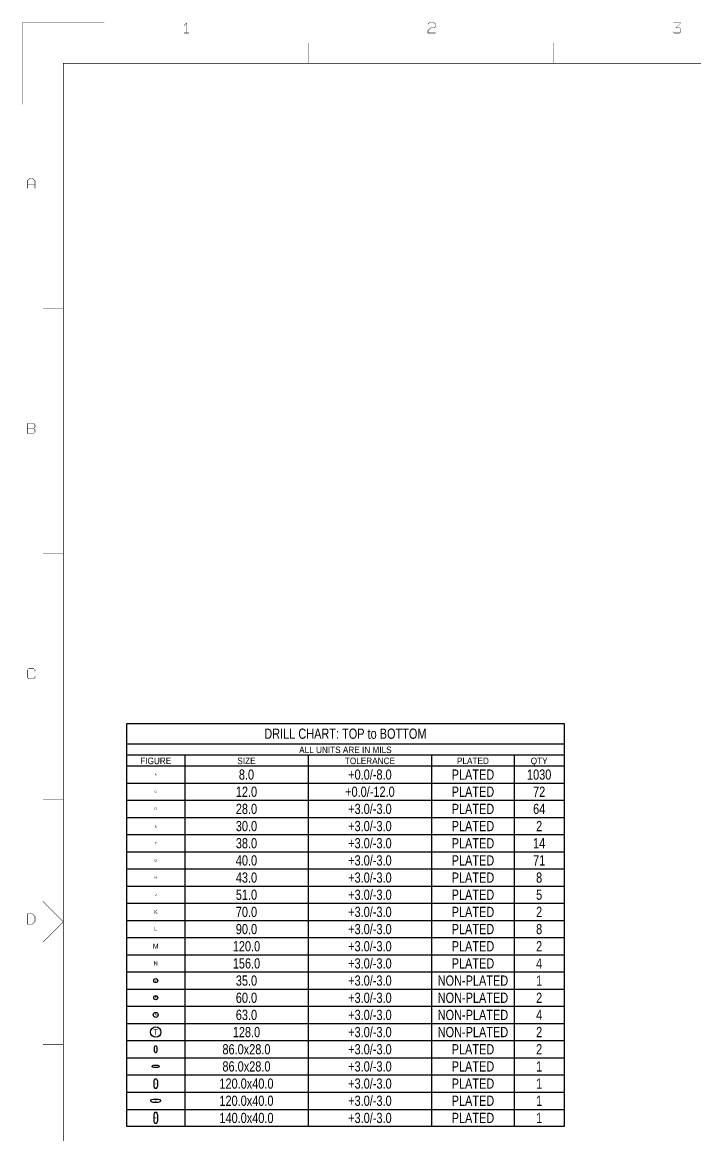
# Model space of a CAD drawing. Extents: x -10328 to 23178, y -9202 to 12802.
# Drawn here: x -10328 to -2102, y -806 to 12802 of the extents above; entities that cross this region are included whole.
import ezdxf
from ezdxf.enums import TextEntityAlignment as Align

# ---------------------------------------------------------------- set-up
doc = ezdxf.new("R2010")
doc.units = 0
doc.header["$MEASUREMENT"] = 0
doc.layers.get('0').update_dxf_attribs({"linetype": 'CONTINUOUS'})
doc.layers.add('1', color=7, linetype='CONTINUOUS')

# ---------------------------------------------------------------- blocks, each defined once
blk = doc.blocks.new('FIGURE_OBLONG')
blk.add_lwpolyline([(-0.5, -0.125), (-0.5, 0.125), (-0.416, 0.375), (-0.25, 0.5), (0.25, 0.5), (0.416, 0.375), (0.5, 0.125), (0.5, -0.125), (0.416, -0.375), (0.25, -0.5), (-0.25, -0.5), (-0.416, -0.375)], close=True)
blk = doc.blocks.new('FIGURE_CIRCLE')
blk.add_circle((0, 0), 0.5)

msp = doc.modelspace()

# ---------------------------------------------------------------- linework, layer by layer
at = {"layer": '1', "const_width": 5}
for points in [[(-9325, 12800), (-10325, 12800), (-10325, 11800)], [(-8318, 12671), (-8318, 12795), (-8349, 12764)], [(-5365, 12779), (-5349, 12795), (-5287, 12795), (-5272, 12779), (-5272, 12748), (-5287, 12733), (-5334, 12733), (-5365, 12702), (-5365, 12671), (-5272, 12671)], [(-2365, 12686), (-2349, 12671), (-2287, 12671), (-2272, 12686), (-2272, 12717), (-2287, 12733), (-2334, 12733), (-2272, 12795), (-2365, 12795)], [(-8287, 12671), (-8349, 12671)], [(-6825, 12550), (-6825, 12300)], [(-3825, 12300), (-3825, 12550)], [(-9825, -8700), (-9825, 12300), (22675, 12300)], [(-10265, 10771), (-10265, 10864), (-10234, 10895), (-10203, 10895), (-10172, 10864), (-10172, 10771)], [(-10172, 10817), (-10265, 10817)], [(-10075, 9300), (-9825, 9300)], [(-10187, 7833), (-10265, 7833)], [(-9825, 6300), (-10075, 6300)], [(-10172, 4864), (-10172, 4879), (-10187, 4895), (-10249, 4895), (-10265, 4879), (-10265, 4786), (-10249, 4771), (-10187, 4771), (-10172, 4786), (-10172, 4802)], [(-10075, 3300), (-9825, 3300)], [(-10075, 2050), (-9825, 1800), (-10075, 1550)], [(-10075, 300), (-9825, 300)]]:
    msp.add_lwpolyline(points, dxfattribs=at)
for points in [[(-10265, 7771), (-10187, 7771), (-10172, 7786), (-10172, 7817), (-10187, 7833), (-10172, 7848), (-10172, 7879), (-10187, 7895), (-10265, 7895), (-10265, 7833)], [(-10265, 1771), (-10203, 1771), (-10172, 1802), (-10172, 1864), (-10203, 1895), (-10265, 1895)]]:
    msp.add_lwpolyline(points, close=True, dxfattribs=at)
at = {"layer": '1'}
msp.add_lwpolyline([(-9050, -705), (-9050, 4225), (-3700, 4225), (-3700, -705)], close=True, dxfattribs=at)
for points in [[(-9050, 3975), (-3700, 3975)], [(-9050, 3840), (-3700, 3840)], [(-8340, 3840), (-8340, -705)], [(-6830, 3840), (-6830, -705)], [(-5320, 3840), (-5320, -705)], [(-4310, 3840), (-4310, -705)], [(-9050, 3705), (-3700, 3705)], [(-9050, 3495), (-3700, 3495)], [(-9050, 3285), (-3700, 3285)], [(-9050, 3075), (-3700, 3075)], [(-9050, 2865), (-3700, 2865)], [(-9050, 2655), (-3700, 2655)], [(-9050, 2445), (-3700, 2445)], [(-9050, 2235), (-3700, 2235)], [(-9050, 2025), (-3700, 2025)], [(-9050, 1815), (-3700, 1815)], [(-9050, 1605), (-3700, 1605)], [(-9050, 1395), (-3700, 1395)], [(-9050, 1185), (-3700, 1185)], [(-9050, 975), (-3700, 975)], [(-9050, 765), (-3700, 765)], [(-9050, 555), (-3700, 555)], [(-9050, 345), (-3700, 345)], [(-9050, 135), (-3700, 135)], [(-9050, -75), (-3700, -75)], [(-9050, -285), (-3700, -285)], [(-9050, -495), (-3700, -495)]]:
    msp.add_lwpolyline(points, dxfattribs=at)

# ---------------------------------------------------------------- block references
for name, p, xscale, yscale in [('FIGURE_CIRCLE', (-8695, 1080), 50, 50), ('FIGURE_CIRCLE', (-8695, 870), 50, 50), ('FIGURE_CIRCLE', (-8695, 660), 60, 60), ('FIGURE_CIRCLE', (-8695, 450), 128, 128), ('FIGURE_OBLONG', (-8695, 30), 86, 28), ('FIGURE_OBLONG', (-8695, -390), 120, 40)]:
    msp.add_blockref(name, p, dxfattribs=dict(at, xscale=xscale, yscale=yscale))
at = {"layer": '1', "rotation": 90}
for p, xscale, yscale in [((-8695, 240), 86, 28), ((-8695, -180), 120, 40), ((-8695, -600), 140, 40)]:
    msp.add_blockref('FIGURE_OBLONG', p, dxfattribs=dict(at, xscale=xscale, yscale=yscale))

# ---------------------------------------------------------------- texts
at = {"layer": '1'}
for s, height, width, p in [('DRILL CHART: TOP to BOTTOM', 125, 0.8, (-6375, 4037.5)), ('ALL UNITS ARE IN MILS', 80, 0.9375, (-6375, 3862.5)), ('FIGURE', 80, 0.9375, (-8695, 3727.5)), ('SIZE', 80, 0.9375, (-7585, 3727.5)), ('TOLERANCE', 80, 0.9375, (-6075, 3727.5)), ('PLATED', 80, 0.9375, (-4815, 3727.5)), ('QTY', 80, 0.9375, (-4005, 3727.5)), ('8.0', 125, 0.8, (-7585, 3537.5)), ('+0.0/-8.0', 125, 0.8, (-6075, 3537.5)), ('PLATED', 125, 0.8, (-4815, 3537.5)), ('1030', 125, 0.8, (-4005, 3537.5)), ('12.0', 125, 0.8, (-7585, 3327.5)), ('+0.0/-12.0', 125, 0.8, (-6075, 3327.5)), ('PLATED', 125, 0.8, (-4815, 3327.5)), ('72', 125, 0.8, (-4005, 3327.5)), ('28.0', 125, 0.8, (-7585, 3117.5)), ('+3.0/-3.0', 125, 0.8, (-6075, 3117.5)), ('PLATED', 125, 0.8, (-4815, 3117.5)), ('64', 125, 0.8, (-4005, 3117.5)), ('30.0', 125, 0.8, (-7585, 2907.5)), ('+3.0/-3.0', 125, 0.8, (-6075, 2907.5)), ('PLATED', 125, 0.8, (-4815, 2907.5)), ('2', 125, 0.8, (-4005, 2907.5)), ('38.0', 125, 0.8, (-7585, 2697.5)), ('+3.0/-3.0', 125, 0.8, (-6075, 2697.5)), ('PLATED', 125, 0.8, (-4815, 2697.5)), ('14', 125, 0.8, (-4005, 2697.5)), ('40.0', 125, 0.8, (-7585, 2487.5)), ('+3.0/-3.0', 125, 0.8, (-6075, 2487.5)), ('PLATED', 125, 0.8, (-4815, 2487.5)), ('71', 125, 0.8, (-4005, 2487.5)), ('43.0', 125, 0.8, (-7585, 2277.5)), ('+3.0/-3.0', 125, 0.8, (-6075, 2277.5)), ('PLATED', 125, 0.8, (-4815, 2277.5)), ('8', 125, 0.8, (-4005, 2277.5)), ('51.0', 125, 0.8, (-7585, 2067.5)), ('+3.0/-3.0', 125, 0.8, (-6075, 2067.5)), ('PLATED', 125, 0.8, (-4815, 2067.5)), ('5', 125, 0.8, (-4005, 2067.5)), ('70.0', 125, 0.8, (-7585, 1857.5)), ('+3.0/-3.0', 125, 0.8, (-6075, 1857.5)), ('PLATED', 125, 0.8, (-4815, 1857.5)), ('2', 125, 0.8, (-4005, 1857.5)), ('90.0', 125, 0.8, (-7585, 1647.5)), ('+3.0/-3.0', 125, 0.8, (-6075, 1647.5)), ('PLATED', 125, 0.8, (-4815, 1647.5)), ('8', 125, 0.8, (-4005, 1647.5)), ('120.0', 125, 0.8, (-7585, 1437.5)), ('+3.0/-3.0', 125, 0.8, (-6075, 1437.5)), ('PLATED', 125, 0.8, (-4815, 1437.5)), ('2', 125, 0.8, (-4005, 1437.5)), ('156.0', 125, 0.8, (-7585, 1227.5)), ('+3.0/-3.0', 125, 0.8, (-6075, 1227.5)), ('PLATED', 125, 0.8, (-4815, 1227.5)), ('4', 125, 0.8, (-4005, 1227.5)), ('35.0', 125, 0.8, (-7585, 1017.5)), ('+3.0/-3.0', 125, 0.8, (-6075, 1017.5)), ('NON-PLATED', 125, 0.8, (-4815, 1017.5)), ('1', 125, 0.8, (-4005, 1017.5)), ('60.0', 125, 0.8, (-7585, 807.5)), ('+3.0/-3.0', 125, 0.8, (-6075, 807.5)), ('NON-PLATED', 125, 0.8, (-4815, 807.5)), ('2', 125, 0.8, (-4005, 807.5)), ('63.0', 125, 0.8, (-7585, 597.5)), ('+3.0/-3.0', 125, 0.8, (-6075, 597.5)), ('NON-PLATED', 125, 0.8, (-4815, 597.5)), ('4', 125, 0.8, (-4005, 597.5)), ('128.0', 125, 0.8, (-7585, 387.5)), ('+3.0/-3.0', 125, 0.8, (-6075, 387.5)), ('NON-PLATED', 125, 0.8, (-4815, 387.5)), ('2', 125, 0.8, (-4005, 387.5)), ('86.0x28.0', 125, 0.8, (-7585, 177.5)), ('+3.0/-3.0', 125, 0.8, (-6075, 177.5)), ('PLATED', 125, 0.8, (-4815, 177.5)), ('2', 125, 0.8, (-4005, 177.5)), ('86.0x28.0', 125, 0.8, (-7585, -32.5)), ('+3.0/-3.0', 125, 0.8, (-6075, -32.5)), ('PLATED', 125, 0.8, (-4815, -32.5)), ('1', 125, 0.8, (-4005, -32.5)), ('120.0x40.0', 125, 0.8, (-7585, -242.5)), ('+3.0/-3.0', 125, 0.8, (-6075, -242.5)), ('PLATED', 125, 0.8, (-4815, -242.5)), ('1', 125, 0.8, (-4005, -242.5)), ('120.0x40.0', 125, 0.8, (-7585, -452.5)), ('+3.0/-3.0', 125, 0.8, (-6075, -452.5)), ('PLATED', 125, 0.8, (-4815, -452.5)), ('1', 125, 0.8, (-4005, -452.5)), ('140.0x40.0', 125, 0.8, (-7585, -662.5)), ('+3.0/-3.0', 125, 0.8, (-6075, -662.5)), ('PLATED', 125, 0.8, (-4815, -662.5)), ('1', 125, 0.8, (-4005, -662.5))]:
    msp.add_text(s, height=height, dxfattribs=dict(at, width=width)).set_placement(p, align=Align.CENTER)
for s, height, p in [('B', 20, (-8695, 3600)), ('C', 30, (-8695, 3390)), ('D', 30, (-8695, 3180)), ('E', 30, (-8695, 2970)), ('F', 30, (-8695, 2760)), ('G', 30, (-8695, 2550)), ('H', 30, (-8695, 2340)), ('J', 30, (-8695, 2130)), ('K', 50, (-8695, 1920)), ('L', 50, (-8695, 1710)), ('M', 60, (-8695, 1500)), ('N', 50, (-8695, 1290)), ('P', 25, (-8695, 1080)), ('R', 25, (-8695, 870)), ('S', 30, (-8695, 660)), ('T', 64, (-8695, 450)), ('U', 14, (-8695, 240)), ('U', 14, (-8695, 30)), ('V', 20, (-8695, -180)), ('V', 20, (-8695, -390)), ('W', 20, (-8695, -600))]:
    msp.add_text(s, height=height, dxfattribs=at).set_placement(p, align=Align.MIDDLE_CENTER)

doc.saveas('drawing.dxf')
